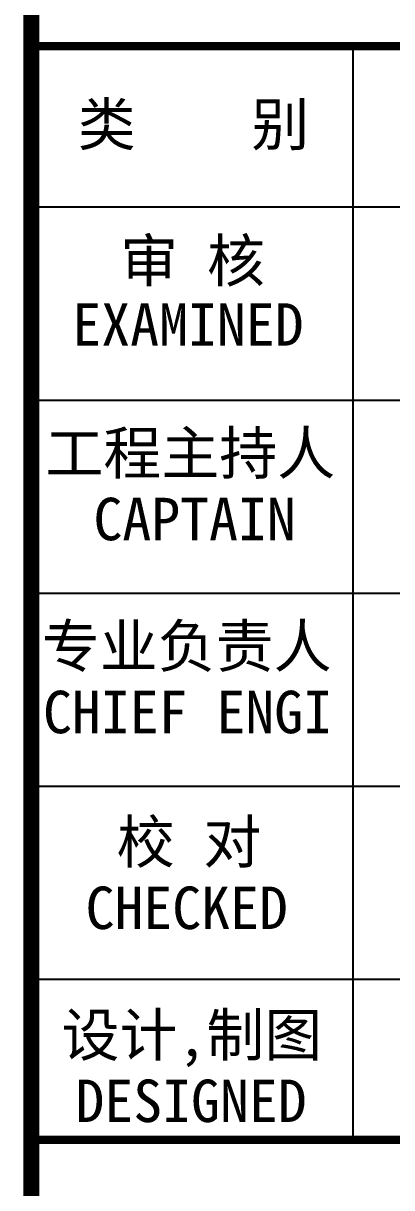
# Model space of a CAD drawing. Extents: x 32461 to 372567, y -698896 to 182569.
# Drawn here: x 181019 to 183526, y -538656 to -530724 of the extents above; entities that cross this region are included whole.
import ezdxf

# ---------------------------------------------------------------- set-up
doc = ezdxf.new("R2010")
doc.units = 0
doc.header["$LTSCALE"] = 1000
doc.header["$MEASUREMENT"] = 0
doc.layers.add('图框', color=4, linetype='CONTINUOUS')
doc.styles.add('STYLE-黑体', font='simhei.ttf')

msp = doc.modelspace()

# ---------------------------------------------------------------- linework, layer by layer
at = {"layer": '图框', "color": 0}
for p, q in [((181072.9, -531975.4), (187683.1, -531975.4)), ((181072.9, -531975.4), (187683.1, -531975.4)), ((181072.9, -533290.2), (187683.1, -533290.2)), ((181072.9, -534604.9), (187683.1, -534604.9)), ((181072.9, -535919.6), (187683.1, -535919.6)), ((181072.9, -537234.3), (187683.1, -537234.3))]:
    msp.add_line(p, q, dxfattribs=at)
at = {"layer": '图框', "color": 4, "const_width": 108.4}
msp.add_lwpolyline([(181072.9, -521253.2), (187683.1, -521253.2), (187683.1, -565253.2), (181072.9, -565253.2)], close=True, dxfattribs=at)
at = {"layer": '图框', "color": 0, "const_width": 55}
msp.add_lwpolyline([(181072.9, -530879.8), (187683.1, -530879.8), (187683.1, -542055), (181072.9, -542055)], close=True, dxfattribs=at)
at = {"layer": '图框', "color": 0}
for points in [[(183264.1, -531975.4), (183264.1, -530879.8)], [(183264.1, -538329.9), (183264.1, -531975.4)]]:
    msp.add_lwpolyline(points, dxfattribs=at)
at = {"layer": '图框', "color": 0, "const_width": 55}
msp.add_lwpolyline([(181072.9, -538329.9), (187683.1, -538329.9)], dxfattribs=at)

# ---------------------------------------------------------------- texts
at = {"layer": '图框', "color": 0, "style": 'STYLE-黑体'}
for s, p in [('类    别 ', (181388.9, -531556.5)), ('审 核', (181677.9, -532485.7)), ('EXAMINED ', (181352.7, -532920.1)), ('工程主持人', (181169, -533796.1)), ('CAPTAIN', (181496.2, -534245.3)), ('专业负责人', (181144.4, -535110.8)), ('CHIEF ENGI', (181152.9, -535560)), ('校 对', (181653.3, -536444.7)), ('CHECKED  ', (181442.3, -536893.9)), ('设计,制图', (181279.1, -537759.4)), ('DESIGNED ', (181373.6, -538208.6))]:
    msp.add_text(s, height=289.24, dxfattribs=at).set_placement(p)

doc.saveas('drawing.dxf')
